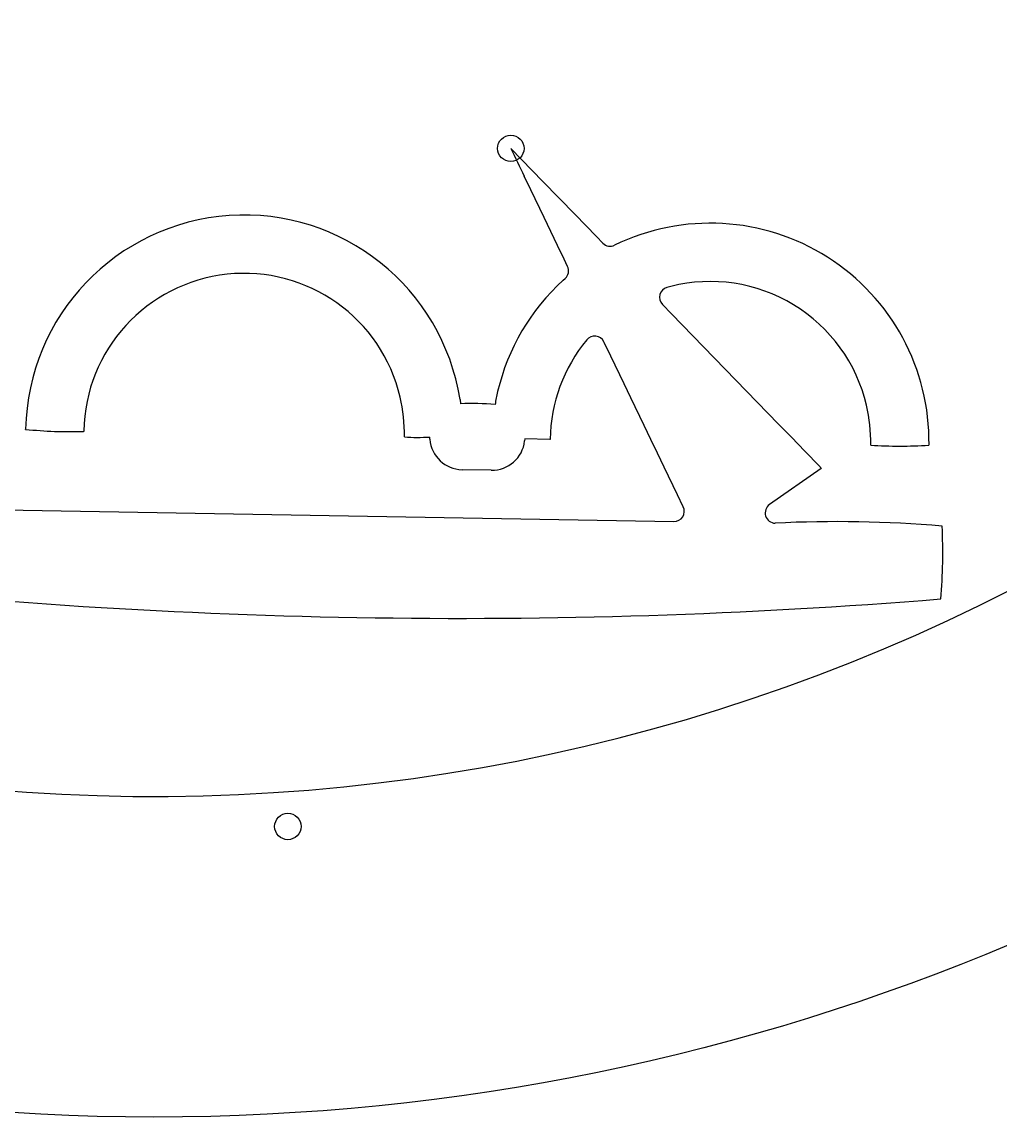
# Model space of a CAD drawing. Header units: millimetres. Extents: x -54 to 54, y -54 to 54.
# Drawn here: x -3.24 to 20.76, y -54 to -27.13 of the extents above; entities that cross this region are included whole.
import ezdxf

# ---------------------------------------------------------------- set-up
doc = ezdxf.new("R2010")
doc.units = ezdxf.units.MM
for name, color, linetype in [('CUT_INNER', 6, 'Continuous'), ('CUT_OUTER', 1, 'Continuous'), ('ENGRAVE', 7, 'Continuous')]:
    doc.layers.add(name, color=color, linetype=linetype)

msp = doc.modelspace()

# ---------------------------------------------------------------- linework, layer by layer
at = {"layer": 'CUT_INNER'}
for points in [[(8.7563, -30.2381), (8.7598, -30.2413), (9.0184, -30.5076), (9.2812, -30.7782), (9.5441, -31.0489), (10.3327, -31.8609), (10.5955, -32.1316), (10.8584, -32.4022), (11.015, -32.5635)], [(10.149, -33.1322), (10.0646, -32.9567), (9.9009, -32.6167), (9.7373, -32.2767), (9.5737, -31.9368), (9.2464, -31.2568), (9.0828, -30.9168)], [(10.04, -33.4715), (10.0894, -33.4279)], [(12.6847, -33.6236), (12.5875, -33.65)], [(12.4736, -34.0654), (12.6984, -34.2969), (13.2241, -34.8382), (13.487, -35.1089), (14.0127, -35.6502), (14.2755, -35.9209), (14.5384, -36.1915), (14.8013, -36.4622), (15.327, -37.0035), (15.5898, -37.2742), (15.8527, -37.5449)], [(12.9873, -39.0292), (12.8463, -38.7362), (12.519, -38.0562), (12.3554, -37.7162), (12.1918, -37.3763), (12.0281, -37.0363), (11.7009, -36.3564), (11.5372, -36.0164), (11.21, -35.3365), (11.0463, -34.9965), (11.0391, -34.9814)], [(7.5098, -36.3994), (7.5243, -36.5011)], [(-3.1511, -37.1296), (-3.1514, -37.1251)], [(-1.7218, -37.1719), (-1.722, -37.1753), (-1.7226, -37.1797), (-1.7271, -37.18)], [(6.145, -37.3171), (6.1445, -37.3126)], [(6.7676, -37.3743), (6.7658, -37.3175)], [(9.7202, -37.3716), (9.72, -37.375), (9.7194, -37.3795), (9.7149, -37.3797), (9.7115, -37.3797), (9.0989, -37.3582), (9.0952, -37.4149)], [(17.587, -37.5168), (17.5865, -37.5123)], [(19.0168, -37.512), (19.0164, -37.5165), (19.0119, -37.517)], [(8.2764, -38.1313), (7.5608, -38.1188)], [(16.378, -38.0862), (16.3735, -38.0897), (15.1044, -38.9761)], [(-8.3915, -39.0184), (12.7577, -39.3876)], [(19.3395, -39.503), (19.3399, -39.5075)]]:
    msp.add_lwpolyline(points, dxfattribs=at)
for centre, radius, start, end in [((0.0004, -0.0007), 46.1317, 254.04607, 323.11935), ((569.5865, 239.0674), 622.1381, 205.6498923, 205.719258), ((2.2115, -37.2362), 5.364, 8.97503, 178.81277), ((13.6536, -37.4357), 5.3638, 359.185, 116.01325), ((11.1943, -32.3893), 0.25, 224.16166, 295.29213), ((2.2113, -37.2364), 3.9337, 13.18175, 179.06063), ((9.9238, -33.2406), 0.25, 311.48021, 25.70188), ((13.6533, -37.436), 5.3641, 132.3464, 166.72887), ((13.6534, -37.4361), 3.9336, 13.18153, 104.25586), ((12.653, -33.8913), 0.25, 105.17978, 224.16166), ((10.8137, -35.0899), 0.2501, 25.71604, 141.21099), ((13.6541, -37.4366), 3.9345, 140.48597, 179.05391), ((12.9577, -37.2849), 4.6523, 166.57397, 170.48577), ((2.1905, -37.2397), 3.9548, 358.94413, 13.15945), ((7.8083, -44.4488), 7.9527, 85.95467, 92.04641), ((13.6324, -37.4394), 3.9548, 358.94413, 13.15945), ((-2.0615, -26.4968), 10.6885, 264.14899, 271.79307), ((6.4584, -32.6671), 4.6605, 266.1442, 273.78159), ((7.5749, -37.309), 0.81, 184.62561, 269.00061), ((8.2906, -37.3214), 0.81, 269.00061, 353.37561), ((-356.158, -399.0884), 518.754, 44.099184, 44.182493), ((18.3006, -26.8522), 10.6885, 266.17146, 273.81554), ((12.7621, -39.1376), 0.25, 269, 25.70188), ((15.2475, -39.181), 0.25, 124.93177, 269), ((16.7518, -70.1523), 30.7583, 85.17398, 92.81137), ((5.9826, -40.1624), 13.3733, 355.16446, 2.80719), ((7.5238, 104.3551), 146.1209, 263.376213, 274.625882)]:
    msp.add_arc(centre, radius, start, end, dxfattribs=at)
at = {"layer": 'CUT_OUTER'}
msp.add_circle((0, 0), 54, dxfattribs=at)
at = {"layer": 'ENGRAVE'}
for centre in [(8.7555, -30.2369), (3.2846, -46.8715)]:
    msp.add_circle(centre, 0.324, dxfattribs=at)

doc.saveas('drawing.dxf')
